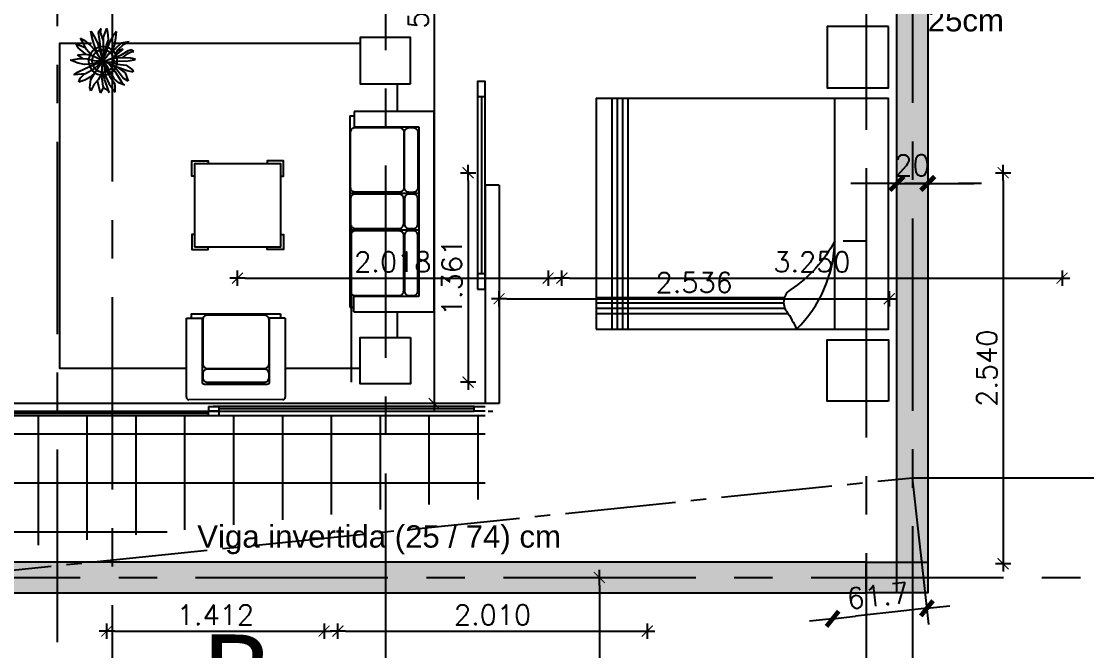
# Model space of a CAD drawing. Header units: millimetres. Extents: x 0 to 223, y -18 to 76.
# Drawn here: x 188.1 to 195.02, y 15.42 to 19.51 of the extents above; entities that cross this region are included whole.
import ezdxf

# ---------------------------------------------------------------- set-up
doc = ezdxf.new("R2010")
doc.units = ezdxf.units.MM
doc.linetypes.add('ACAD_ISO04W100', pattern=[30, 24, -3, 0, -3])
doc.linetypes.add('CENTER', pattern=[2, 1.25, -0.25, 0.25, -0.25])
for name, color, linetype in [('01', 1, 'Continuous'), ('02', 2, 'Continuous'), ('06', 6, 'Continuous'), ('Capa1', 8, 'Continuous'), ('COTAS', 1, 'Continuous'), ('COTAS1', 2, 'Continuous'), ('Cotas2', 1, 'Continuous'), ('EJES', 1, 'CENTER'), ('GRIS', 9, 'Continuous'), ('MUROS_EST', 5, 'Continuous'), ('PISOS', 8, 'Continuous'), ('Textos', 2, 'Continuous'), ('VIGAS_1', 2, 'Continuous')]:
    doc.layers.add(name, color=color, linetype=linetype)
doc.styles.add('INTERARQ', font='ROMANS.SHX')
doc.styles.add('ROMANS', font='romans.shx', dxfattribs={"height": 16.875})
doc.styles.get("Standard").update_dxf_attribs({"font": 'arial.ttf'})
doc.dimstyles.new('ESCALA_1-50', dxfattribs={"dimtxt": 0.13, "dimasz": 0.05, "dimexe": 0.18, "dimexo": 0.0625, "dimgap": 0.04, "dimtad": 1, "dimdec": 3, "dimzin": 0, "dimdsep": 46, "dimtxsty": 'INTERARQ', "dimblk": 'DIMTICK', "dimcen": 0.09, "dimse1": 1, "dimse2": 1, "dimclrd": 1, "dimclre": 1, "dimclrt": 2, "dimadec": 0, "dimazin": 0, "dimtfac": 4.5, "dimtdec": 3, "dimtofl": 0, "dimtmove": 2, "dimatfit": 3, "dimldrblk": 'DIMTICK', "dimfxl": 1, "dimtolj": 1, "dimtzin": 0, "dimarcsym": 0})

# ---------------------------------------------------------------- blocks, each defined once
blk = doc.blocks.new('DIMTICK')
at = {"color": 1}
for p, q in [((-1, 0), (1, 0)), ((0, 1), (0, -1))]:
    blk.add_line(p, q, dxfattribs=at)
at = {"color": 3, "const_width": 0.141}
blk.add_lwpolyline([(0.71, 0.71), (-0.71, -0.71)], dxfattribs=at)
blk = doc.blocks.new('*D198')
at = {"layer": '01', "color": 1, "lineweight": -2, "transparency": 16777216}
blk.add_line((194.4804, 18.4765), (194.4804, 16.0365), dxfattribs=at)
at = {"layer": 'Defpoints', "color": 0, "transparency": 16777216}
for p in [(194.8631, 18.5265), (194.4804, 15.9865), (194.8631, 15.9865)]:
    blk.add_point(p, dxfattribs=at)
at = {"layer": '01', "color": 1, "lineweight": -2, "transparency": 16777216, "xscale": 0.05, "yscale": 0.05, "zscale": 0.05}
for p, rotation in [((194.4804, 18.5265), 90), ((194.4804, 15.9865), 270)]:
    blk.add_blockref('DIMTICK', p, dxfattribs=dict(at, rotation=rotation))
at = {"layer": '01', "color": 2, "transparency": 16777216, "insert": (194.3754, 17.2565), "char_height": 0.13, "attachment_point": 5, "rotation": 90, "style": 'INTERARQ'}
blk.add_mtext('\\A1;2.540', dxfattribs=at)
blk = doc.blocks.new('*D199')
at = {"layer": '01', "color": 1, "lineweight": -2, "transparency": 16777216}
blk.add_line((191.6631, 17.8414), (194.8131, 17.8414), dxfattribs=at)
at = {"layer": 'Defpoints', "color": 0, "transparency": 16777216}
for p in [(191.6131, 18.5265), (194.8631, 18.5265), (194.8631, 17.8414)]:
    blk.add_point(p, dxfattribs=at)
at = {"layer": '01', "color": 1, "lineweight": -2, "transparency": 16777216, "xscale": 0.05, "yscale": 0.05, "zscale": 0.05, "rotation": 180}
blk.add_blockref('DIMTICK', (191.6131, 17.8414), dxfattribs=at)
at = {"layer": '01', "color": 1, "lineweight": -2, "transparency": 16777216, "xscale": 0.05, "yscale": 0.05, "zscale": 0.05}
blk.add_blockref('DIMTICK', (194.8631, 17.8414), dxfattribs=at)
at = {"layer": '01', "color": 2, "transparency": 16777216, "insert": (193.2381, 17.9464), "char_height": 0.13, "attachment_point": 5, "style": 'INTERARQ'}
blk.add_mtext('\\A1;3.250', dxfattribs=at)
blk = doc.blocks.new('*D70')
at = {"layer": '01', "color": 1, "lineweight": -2, "transparency": 16777216}
blk.add_line((191.0032, 18.4765), (191.0032, 17.216), dxfattribs=at)
at = {"layer": 'Defpoints', "color": 0, "transparency": 16777216}
for p in [(190.4212, 18.5265), (190.4212, 17.166), (191.0032, 17.166)]:
    blk.add_point(p, dxfattribs=at)
at = {"layer": '01', "color": 1, "lineweight": -2, "transparency": 16777216, "xscale": 0.05, "yscale": 0.05, "zscale": 0.05}
for p, rotation in [((191.0032, 18.5265), 90), ((191.0032, 17.166), 270)]:
    blk.add_blockref('DIMTICK', p, dxfattribs=dict(at, rotation=rotation))
at = {"layer": '01', "color": 2, "transparency": 16777216, "insert": (190.8982, 17.8462), "char_height": 0.13, "attachment_point": 5, "rotation": 90, "style": 'INTERARQ'}
blk.add_mtext('\\A1;1.361', dxfattribs=at)
blk = doc.blocks.new('*D71')
at = {"layer": '01', "color": 1, "lineweight": -2, "transparency": 16777216}
blk.add_line((189.555, 17.8414), (191.4731, 17.8414), dxfattribs=at)
at = {"layer": 'Defpoints', "color": 0, "transparency": 16777216}
for p in [(189.505, 18.4417), (191.5231, 18.4417), (191.5231, 17.8414)]:
    blk.add_point(p, dxfattribs=at)
at = {"layer": '01', "color": 1, "lineweight": -2, "transparency": 16777216, "xscale": 0.05, "yscale": 0.05, "zscale": 0.05, "rotation": 180}
blk.add_blockref('DIMTICK', (189.505, 17.8414), dxfattribs=at)
at = {"layer": '01', "color": 1, "lineweight": -2, "transparency": 16777216, "xscale": 0.05, "yscale": 0.05, "zscale": 0.05}
blk.add_blockref('DIMTICK', (191.5231, 17.8414), dxfattribs=at)
at = {"layer": '01', "color": 2, "transparency": 16777216, "insert": (190.514, 17.9464), "char_height": 0.13, "attachment_point": 5, "style": 'INTERARQ'}
blk.add_mtext('\\A1;2.018', dxfattribs=at)
blk = doc.blocks.new('*D72')
at = {"layer": '01', "color": 1, "lineweight": -2, "transparency": 16777216}
blk.add_line((188.705, 15.5488), (190.0175, 15.5488), dxfattribs=at)
at = {"layer": 'Defpoints', "color": 0, "transparency": 16777216}
for p in [(188.655, 15.5488), (190.0675, 15.5488), (190.0675, 15.5488)]:
    blk.add_point(p, dxfattribs=at)
at = {"layer": '01', "color": 1, "lineweight": -2, "transparency": 16777216, "xscale": 0.05, "yscale": 0.05, "zscale": 0.05, "rotation": 180}
blk.add_blockref('DIMTICK', (188.655, 15.5488), dxfattribs=at)
at = {"layer": '01', "color": 1, "lineweight": -2, "transparency": 16777216, "xscale": 0.05, "yscale": 0.05, "zscale": 0.05}
blk.add_blockref('DIMTICK', (190.0675, 15.5488), dxfattribs=at)
at = {"layer": '01', "color": 2, "transparency": 16777216, "insert": (189.3613, 15.6538), "char_height": 0.13, "attachment_point": 5, "style": 'INTERARQ'}
blk.add_mtext('\\A1;1.412', dxfattribs=at)
blk = doc.blocks.new('*D200')
at = {"layer": '01', "color": 1, "lineweight": -2, "transparency": 16777216}
blk.add_line((190.2075, 15.5488), (192.1175, 15.5488), dxfattribs=at)
at = {"layer": 'Defpoints', "color": 0, "transparency": 16777216}
for p in [(192.1675, 15.8965), (190.1575, 15.5488), (192.1675, 15.5488)]:
    blk.add_point(p, dxfattribs=at)
at = {"layer": '01', "color": 1, "lineweight": -2, "transparency": 16777216, "xscale": 0.05, "yscale": 0.05, "zscale": 0.05, "rotation": 180}
blk.add_blockref('DIMTICK', (190.1575, 15.5488), dxfattribs=at)
at = {"layer": '01', "color": 1, "lineweight": -2, "transparency": 16777216, "xscale": 0.05, "yscale": 0.05, "zscale": 0.05}
blk.add_blockref('DIMTICK', (192.1675, 15.5488), dxfattribs=at)
at = {"layer": '01', "color": 2, "transparency": 16777216, "insert": (191.1625, 15.6538), "char_height": 0.13, "attachment_point": 5, "style": 'INTERARQ'}
blk.add_mtext('\\A1;2.010', dxfattribs=at)
blk = doc.blocks.new('*D202')
at = {"layer": '01', "color": 1, "lineweight": -2, "transparency": 16777216}
blk.add_line((191.8562, 15.8465), (191.8562, 10.5737), dxfattribs=at)
at = {"layer": 'Defpoints', "color": 0, "transparency": 16777216}
for p in [(192.1675, 15.8965), (191.8562, 10.5237), (192.1875, 10.5237)]:
    blk.add_point(p, dxfattribs=at)
at = {"layer": '01', "color": 1, "lineweight": -2, "transparency": 16777216, "xscale": 0.05, "yscale": 0.05, "zscale": 0.05}
for p, rotation in [((191.8562, 15.8965), 90), ((191.8562, 10.5237), 270)]:
    blk.add_blockref('DIMTICK', p, dxfattribs=dict(at, rotation=rotation))
at = {"layer": '01', "color": 2, "transparency": 16777216, "insert": (191.7512, 13.2101), "char_height": 0.13, "attachment_point": 5, "rotation": 90, "style": 'INTERARQ'}
blk.add_mtext('\\A1;5.373', dxfattribs=at)
blk = doc.blocks.new('CAMA-GR')
blk.add_line((0.35, 0.75), (0.35, -0.75))
at = {"color": 9}
for p, q in [((1.695, -0.75), (1.695, 0.75)), ((1.73, -0.75), (1.73, 0.75)), ((1.765, -0.75), (1.765, 0.75)), ((1.8, -0.75), (1.8, 0.75)), ((0.6523, 0.65), (1.9, 0.65)), ((0.674, 0.615), (1.9, 0.615)), ((0.6821, 0.58), (1.9, 0.58)), ((0.6775, 0.545), (1.9, 0.545))]:
    blk.add_line(p, q, dxfattribs=at)
for points in [[(0, 1.2178), (0.4, 1.2178), (0.4, 0.8178), (0, 0.8178)], [(1.9, 0.75), (0, 0.75), (0, -0.75), (1.9, -0.75)], [(0, -1.2178), (0.4, -1.2178), (0.4, -0.8178), (0, -0.8178)]]:
    blk.add_lwpolyline(points, close=True)
blk.add_lwpolyline([(0.599, 0.75, 0.196142), (0.35, 0.175, -0.130879), (0.6366, 0.4914, 0.426673), (0.6638, 0.6332, -0.055293)], format="xyb", close=True)
blk = doc.blocks.new('kkk')
at = {"color": 8}
for p, q in [((1260.7491, 67.1294), (1260.7675, 67.0997)), ((1260.8014, 67.1121), (1260.7491, 67.1294)), ((1260.806, 67.1615), (1260.8129, 67.1245)), ((1260.8198, 67.1558), (1260.806, 67.1615)), ((1260.8483, 67.1179), (1260.8198, 67.1558)), ((1260.8737, 67.1195), (1260.8806, 67.1649)), ((1260.8806, 67.1649), (1260.8845, 67.1748)), ((1260.8845, 67.1748), (1260.8906, 67.1459)), ((1260.8906, 67.1459), (1260.8937, 67.0989)), ((1260.8936, 67.0948), (1260.9206, 67.1278)), ((1260.9376, 67.1294), (1260.9083, 67.0816)), ((1260.9206, 67.1278), (1260.9337, 67.1517)), ((1260.9329, 67.1657), (1260.9422, 67.1517)), ((1260.9337, 67.1517), (1260.9329, 67.1657)), ((1260.9422, 67.1517), (1260.9376, 67.1294)), ((1260.9776, 67.1038), (1260.993, 67.1368)), ((1260.993, 67.1368), (1260.9837, 67.0857)), ((1260.7244, 67.1063), (1260.7383, 67.0717)), ((1260.7414, 67.0907), (1260.7244, 67.1063)), ((1260.7383, 67.0717), (1260.7637, 67.0428)), ((1260.7714, 67.0717), (1260.7414, 67.0907)), ((1260.7675, 67.0997), (1260.8175, 67.0626)), ((1260.8121, 67.047), (1260.7714, 67.0717)), ((1260.8327, 67.0683), (1260.8014, 67.1121)), ((1260.8129, 67.1245), (1260.8391, 67.0503)), ((1260.8175, 67.0626), (1260.8437, 67.0387)), ((1260.8545, 67.061), (1260.8483, 67.1179)), ((1260.8696, 67.0272), (1260.8545, 67.061)), ((1260.8676, 67.0082), (1260.8752, 67.0783)), ((1260.8752, 67.0783), (1260.8737, 67.1195)), ((1260.9083, 67.0816), (1260.888, 67.0333)), ((1260.8937, 67.0989), (1260.8922, 67.0544)), ((1260.8999, 67.0478), (1260.9437, 67.0659)), ((1260.9053, 67.0503), (1260.9468, 67.0997)), ((1260.9468, 67.0997), (1260.9376, 67.0626)), ((1260.9437, 67.0659), (1260.9776, 67.1038)), ((1260.9837, 67.0857), (1260.9522, 67.0511)), ((1260.6791, 67.0115), (1260.7168, 67.0008)), ((1260.689, 67.0057), (1260.6791, 67.0115)), ((1260.6806, 67.0494), (1260.7291, 67.0503)), ((1260.7306, 67.0132), (1260.6806, 67.0494)), ((1260.7021, 66.9884), (1260.689, 67.0057)), ((1260.7168, 67.0008), (1260.7614, 66.9835)), ((1260.7291, 67.0503), (1260.7752, 67.0189)), ((1260.7806, 66.9901), (1260.7306, 67.0132)), ((1260.7637, 67.0428), (1260.8037, 67.0214)), ((1260.7752, 67.0189), (1260.8563, 66.9787)), ((1260.8037, 67.0214), (1260.8383, 67.0024)), ((1260.8563, 67.013), (1260.8121, 67.047)), ((1260.8383, 67.0024), (1260.8744, 66.974)), ((1260.8391, 67.0503), (1260.8744, 66.974)), ((1260.8744, 66.974), (1260.8676, 67.0082)), ((1260.8744, 66.974), (1260.8799, 67.0008)), ((1260.9414, 66.9967), (1260.8744, 66.974)), ((1260.8744, 66.974), (1260.9722, 66.9959)), ((1260.8968, 66.9959), (1260.8744, 66.974)), ((1260.8799, 67.0008), (1260.8999, 67.0478)), ((1260.8922, 67.0544), (1260.8838, 67.01)), ((1260.916, 67.0091), (1260.8968, 66.9959)), ((1260.9399, 67.0354), (1260.916, 67.0091)), ((1260.9299, 67.0244), (1260.9676, 67.0445)), ((1260.9522, 67.0511), (1260.9399, 67.0354)), ((1260.9645, 67.0049), (1260.9414, 66.9967)), ((1260.9907, 67.014), (1260.9645, 67.0049)), ((1260.9676, 67.0445), (1261.0145, 67.0527)), ((1260.9722, 66.9959), (1261.006, 67.0082)), ((1261.0284, 67.0354), (1260.9907, 67.014)), ((1261.006, 67.0082), (1261.033, 67.0066)), ((1261.0145, 67.0527), (1261.0561, 67.0577)), ((1261.0561, 67.0577), (1261.0284, 67.0354)), ((1261.033, 67.0066), (1261.0645, 67.0016)), ((1261.0745, 66.9967), (1261.0537, 66.9884)), ((1261.0645, 67.0016), (1261.0745, 66.9967)), ((1260.714, 66.9781), (1260.6752, 66.9588)), ((1260.6752, 66.9588), (1260.7514, 66.9406)), ((1260.7191, 66.9736), (1260.7021, 66.9884)), ((1260.7945, 66.9629), (1260.7191, 66.9736)), ((1260.7583, 66.9447), (1260.7306, 66.9192)), ((1260.7845, 66.9604), (1260.7583, 66.9447)), ((1260.7606, 66.8978), (1260.8121, 66.9291)), ((1260.7614, 66.9835), (1260.8137, 66.972)), ((1260.8475, 66.981), (1260.7806, 66.9901)), ((1260.8283, 66.967), (1260.7845, 66.9604)), ((1260.8121, 66.9291), (1260.8744, 66.974)), ((1260.8137, 66.972), (1260.8416, 66.9688)), ((1260.8744, 66.974), (1260.8245, 66.9175)), ((1260.8268, 66.864), (1260.8744, 66.974)), ((1260.8744, 66.974), (1260.8283, 66.967)), ((1260.8744, 66.974), (1260.8475, 66.981)), ((1260.8744, 66.974), (1260.8575, 66.9159)), ((1260.9353, 66.9761), (1260.8744, 66.974)), ((1260.9807, 66.9423), (1260.8744, 66.974)), ((1260.9068, 66.9472), (1260.8744, 66.974)), ((1260.8744, 66.974), (1260.9091, 66.9027)), ((1260.8768, 66.9175), (1260.8744, 66.974)), ((1260.9391, 66.9266), (1260.9068, 66.9472)), ((1261.0091, 66.9497), (1260.9148, 66.962)), ((1260.9171, 66.9406), (1260.9768, 66.92)), ((1260.983, 66.9752), (1260.9353, 66.9761)), ((1261.023, 66.9208), (1260.9807, 66.9423)), ((1261.0207, 66.9744), (1260.983, 66.9752)), ((1261.0045, 66.9748), (1261.053, 66.9579)), ((1261.0507, 66.9439), (1261.0091, 66.9497)), ((1261.0537, 66.9884), (1261.0207, 66.9744)), ((1261.0745, 66.9637), (1261.0507, 66.9439)), ((1261.053, 66.9579), (1261.0745, 66.9637)), ((1260.7306, 66.9192), (1260.689, 66.8986)), ((1260.689, 66.8986), (1260.7106, 66.892)), ((1260.7106, 66.892), (1260.7606, 66.8978)), ((1260.7714, 66.8903), (1260.7545, 66.8623)), ((1260.7971, 66.9199), (1260.7714, 66.8903)), ((1260.7952, 66.8664), (1260.7875, 66.7931)), ((1260.8245, 66.9175), (1260.7952, 66.8664)), ((1260.8045, 66.8153), (1260.8268, 66.864)), ((1260.8575, 66.9159), (1260.8522, 66.859)), ((1260.8883, 66.8771), (1260.8768, 66.9175)), ((1260.8899, 66.8269), (1260.8883, 66.8771)), ((1260.9168, 66.8681), (1260.9076, 66.9043)), ((1260.9091, 66.9027), (1260.9453, 66.8722)), ((1260.9129, 66.817), (1260.916, 66.8681)), ((1260.916, 66.8681), (1260.956, 66.8203)), ((1260.9714, 66.8945), (1260.9391, 66.9266)), ((1260.9453, 66.8722), (1260.9776, 66.8549)), ((1260.9714, 66.8277), (1260.9545, 66.8673)), ((1261.0022, 66.8565), (1260.9714, 66.8945)), ((1260.9768, 66.92), (1261.0153, 66.9068)), ((1261.0153, 66.9068), (1261.0591, 66.8986)), ((1261.0591, 66.8986), (1261.023, 66.9208)), ((1260.7545, 66.8623), (1260.7421, 66.8252)), ((1260.7421, 66.8252), (1260.7675, 66.8326)), ((1260.7675, 66.8326), (1260.7937, 66.859)), ((1260.7875, 66.7931), (1260.8045, 66.8153)), ((1260.8522, 66.859), (1260.8614, 66.8211)), ((1260.8614, 66.8211), (1260.8799, 66.7733)), ((1260.8799, 66.7733), (1260.8899, 66.8269)), ((1260.8899, 66.85), (1260.9129, 66.817)), ((1260.956, 66.8203), (1260.9814, 66.8071)), ((1260.9814, 66.8071), (1260.9714, 66.8277)), ((1260.9776, 66.8549), (1261.016, 66.8351)), ((1261.016, 66.8351), (1261.0022, 66.8565))]:
    blk.add_line(p, q, dxfattribs=at)
for radius in [0.0887, 0.0687]:
    blk.add_circle((1260.8744, 66.974), radius, dxfattribs=at)
blk = doc.blocks.new('TICK1')
at = {"color": 2}
for points in [[(0, 0), (-1, 0)], [(0, 0), (1, 0)]]:
    blk.add_lwpolyline(points, dxfattribs=at)
at = {"color": 2, "const_width": 0.2}
blk.add_lwpolyline([(-0.3, -0.3), (0.3, 0.3)], dxfattribs=at)
blk = doc.blocks.new('*D278')
at = {"layer": '01', "color": 1, "lineweight": -2, "transparency": 16777216}
blk.add_line((190.7834, 22.3497), (190.7834, 17.0768), dxfattribs=at)
at = {"layer": 'Defpoints', "color": 0, "transparency": 16777216}
for p in [(191.0946, 22.3997), (190.7834, 17.0268), (191.1146, 17.0268)]:
    blk.add_point(p, dxfattribs=at)
at = {"layer": '01', "color": 1, "lineweight": -2, "transparency": 16777216, "xscale": 0.05, "yscale": 0.05, "zscale": 0.05}
for p, rotation in [((190.7834, 22.3997), 90), ((190.7834, 17.0268), 270)]:
    blk.add_blockref('DIMTICK', p, dxfattribs=dict(at, rotation=rotation))
at = {"layer": '01', "color": 2, "transparency": 16777216, "insert": (190.6784, 19.7132), "char_height": 0.13, "attachment_point": 5, "rotation": 90, "style": 'INTERARQ'}
blk.add_mtext('\\A1;5.373', dxfattribs=at)
blk = doc.blocks.new('*D229')
at = {"layer": '01', "color": 1, "lineweight": -2, "transparency": 16777216}
blk.add_line((191.2546, 17.7074), (193.6903, 17.7074), dxfattribs=at)
at = {"layer": 'Defpoints', "color": 0, "transparency": 16777216}
for p in [(191.2046, 17.7074), (193.7403, 17.7074), (193.7403, 17.7074)]:
    blk.add_point(p, dxfattribs=at)
at = {"layer": '01', "color": 1, "lineweight": -2, "transparency": 16777216, "xscale": 0.05, "yscale": 0.05, "zscale": 0.05, "rotation": 180}
blk.add_blockref('DIMTICK', (191.2046, 17.7074), dxfattribs=at)
at = {"layer": '01', "color": 1, "lineweight": -2, "transparency": 16777216, "xscale": 0.05, "yscale": 0.05, "zscale": 0.05}
blk.add_blockref('DIMTICK', (193.7403, 17.7074), dxfattribs=at)
at = {"layer": '01', "color": 2, "transparency": 16777216, "insert": (192.4724, 17.8124), "char_height": 0.13, "attachment_point": 5, "style": 'INTERARQ'}
blk.add_mtext('\\A1;2.536', dxfattribs=at)

msp = doc.modelspace()

# ---------------------------------------------------------------- hatches: boundary and pattern name
at = {"layer": 'MUROS_EST', "transparency": 33554687}
h = msp.add_hatch(color=256, dxfattribs=at)
h.dxf.hatch_style = 1
h.paths.add_polyline_path([(194.0403, 30.0097), (193.7903, 30.0097), (193.7903, 28.0297), (190.5671, 28.0297), (190.5671, 31.7297), (188.2321, 31.7297), (188.2321, 31.5297), (190.3671, 31.5297), (190.3671, 28.0297), (188.2321, 28.0297), (188.2321, 27.8297), (193.4903, 27.8297), (193.4903, 27.3697), (193.6903, 27.3692), (193.6903, 27.8297), (194.0414, 27.8297)])
h.paths.add_polyline_path([(194.0403, 36.5897), (193.7903, 36.5897), (193.7903, 35.5247), (188.4321, 35.5247), (188.4321, 36.5482), (188.2321, 36.5482), (188.2321, 35.2747), (188.5903, 35.2747), (188.5903, 32.6827), (188.7903, 32.6827), (188.7903, 35.2747), (194.0403, 35.2747)])
h.paths.add_polyline_path([(187.6072, 44.1496), (187.3572, 44.1496), (187.3572, 43.9496), (187.3572, 37.4752), (187.0707, 36.8907), (187.2503, 36.8027), (187.6072, 37.5308)])
h.paths.add_polyline_path([(181.6321, 43.9496), (182.8146, 43.9496), (182.8146, 44.1496), (181.3821, 44.1496), (181.3821, 40.2496), (181.6321, 40.2496)])
h.paths.add_polyline_path([(186.8321, 31.4397), (186.6321, 31.4397), (186.6321, 29.9797), (180.9321, 29.9797), (180.9321, 29.7797), (186.6321, 29.7797), (186.6321, 28.3197), (186.8321, 28.3197)])
h.paths.add_polyline_path([(186.8321, 27.3697), (186.6321, 27.3697), (186.6321, 24.7797), (180.9321, 24.7797), (180.9321, 24.5797), (181.4321, 24.5797), (181.4321, 23.5797), (181.6321, 23.5797), (181.6321, 24.5797), (186.6321, 24.5797), (186.6321, 24.0797), (186.8321, 24.0797)])
h.paths.add_polyline_path([(187.5822, 22.4897), (187.2375, 23.2205), (187.0566, 23.1351), (187.3822, 22.4448), (187.3822, 20.225), (187.3821, 16.0467), (187.3821, 15.7967), (187.5822, 15.7967), (187.5822, 15.9967), (187.5822, 16.0429), (187.5822, 20.225)])
h.paths.add_polyline_path([(181.6321, 19.2731), (181.4321, 19.2731), (181.4321, 15.9967), (181.6321, 15.9967)])
h.paths.add_polyline_path([(181.6321, 19.4796), (181.4321, 19.4796), (181.4321, 19.2731), (181.6321, 19.2731)])
h.paths.add_polyline_path([(182.8167, 15.9967), (181.6321, 15.9967), (181.6321, 15.7967), (182.8167, 15.7967)])
h.paths.add_polyline_path([(181.6321, 15.9967), (181.4321, 15.9967), (181.4321, 15.7967), (181.6321, 15.7967)])
h.paths.add_polyline_path([(193.9903, 20.5197), (193.7903, 20.5197), (193.7903, 19.2731), (193.9903, 19.2731)])
h.paths.add_polyline_path([(193.9903, 19.2731), (193.7903, 19.2731), (193.7903, 15.9967), (193.9903, 15.9967)])
h.paths.add_polyline_path([(193.7903, 15.9967), (193.5903, 15.9967), (193.5903, 15.7967), (193.7903, 15.7967)])
h.paths.add_polyline_path([(193.9903, 15.9967), (193.7903, 15.9967), (193.7903, 15.7967), (193.9903, 15.7967)])
h = msp.add_hatch(color=2, dxfattribs=at)
h.dxf.hatch_style = 1
h.paths.add_polyline_path([(185.8274, 44.1496), (182.8146, 44.1496), (182.8146, 43.9496), (185.8274, 43.9496)])
h.paths.add_polyline_path([(187.3572, 44.1496), (185.8274, 44.1496), (185.8274, 43.9496), (187.3572, 43.9496)])
h.paths.add_polyline_path([(189.8671, 44.1496), (187.6072, 44.1496), (187.6072, 43.9511), (189.8671, 43.9511)])
h.paths.add_polyline_path([(194.0403, 44.1496), (189.8671, 44.1496), (189.8671, 43.9511), (194.0403, 43.9511)])
h.paths.add_polyline_path([(194.0403, 43.9511), (193.7903, 43.9511), (193.7903, 43.3296), (194.0403, 43.3296)])
h.paths.add_polyline_path([(194.0403, 39.2397), (193.7903, 39.2397), (193.7903, 36.5897), (194.0403, 36.5897)])
h.paths.add_polyline_path([(181.6321, 40.2496), (181.3821, 40.2496), (181.3821, 36.1797), (181.6321, 36.1797)])
h.paths.add_polyline_path([(181.1321, 34.9547), (180.9321, 34.9547), (180.9321, 29.9797), (181.1321, 29.9797)])
h.paths.add_polyline_path([(181.1321, 29.7797), (180.9321, 29.7797), (180.9321, 25.7763), (181.1321, 25.7763)])
h.paths.add_polyline_path([(181.1321, 25.7763), (180.9321, 25.7763), (180.9321, 24.7835), (181.1321, 24.7835)])
h.paths.add_polyline_path([(181.6321, 23.5797), (181.4321, 23.5797), (181.4321, 19.4797), (181.6321, 19.4797)])
h.paths.add_polyline_path([(187.3821, 15.9967), (185.8274, 15.9967), (185.8274, 15.7967), (187.3821, 15.7967)])
h.paths.add_polyline_path([(185.8274, 15.9967), (182.8167, 15.9967), (182.8167, 15.7967), (185.8274, 15.7967)])
h.paths.add_polyline_path([(189.8671, 15.9967), (187.5822, 15.9967), (187.5822, 15.7967), (189.8671, 15.7967)])
h.paths.add_polyline_path([(193.5903, 15.9967), (189.8671, 15.9967), (189.8671, 15.7967), (193.5903, 15.7967)])
h.paths.add_polyline_path([(193.9903, 23.8897), (193.7903, 23.8897), (193.7903, 20.5197), (193.9903, 20.5197)])
h.paths.add_polyline_path([(193.6903, 27.3692), (193.4903, 27.3697), (193.4903, 25.7763), (193.6903, 25.7763)])
h.paths.add_polyline_path([(193.6903, 25.7763), (193.4903, 25.7763), (193.4903, 25.2297), (193.6903, 25.2297)])
h.paths.add_polyline_path([(194.0403, 35.2747), (193.7903, 35.2747), (193.7903, 30.0097), (194.0403, 30.0097)])
h = msp.add_hatch(color=5, dxfattribs=at)
h.dxf.hatch_style = 1
h.paths.add_polyline_path([(188.3321, 25.1297), (188.2321, 25.1297), (188.2321, 24.6797), (188.3321, 24.6797)])
h.paths.add_polyline_path([(188.3321, 25.2297), (188.2321, 25.2297), (188.2321, 25.1297), (188.3321, 25.1297)])
h.paths.add_polyline_path([(188.6903, 25.2297), (188.3321, 25.2297), (188.3321, 25.1297), (188.6903, 25.1297)])
h.paths.add_polyline_path([(188.6903, 25.1297), (188.3321, 25.1297), (188.3321, 24.6797), (188.4321, 24.6797), (188.4321, 25.0297), (188.6903, 25.0297)])
h.paths.add_polyline_path([(188.4321, 24.6797), (188.3321, 24.6797), (188.3321, 23.5791), (188.4321, 23.5791)])
h.paths.add_polyline_path([(188.3321, 24.6797), (188.2321, 24.6797), (188.2321, 23.5791), (188.3321, 23.5791)])
h.paths.add_polyline_path([(190.4671, 25.1297), (188.6903, 25.1297), (188.6903, 25.0297), (190.4671, 25.0297)])
h.paths.add_polyline_path([(190.4671, 25.2297), (188.6903, 25.2297), (188.6903, 25.1297), (190.4671, 25.1297)])
h.paths.add_polyline_path([(193.5903, 25.2297), (190.4671, 25.2297), (190.4671, 25.1297), (193.5903, 25.1297)])
h.paths.add_polyline_path([(193.5903, 25.1297), (190.4671, 25.1297), (190.4671, 25.0297), (193.5903, 25.0297)])
h.paths.add_polyline_path([(193.8903, 25.1297), (193.5903, 25.1297), (193.5903, 25.0297), (193.7903, 25.0297), (193.7903, 24.6797), (193.8903, 24.6797)])
h.paths.add_polyline_path([(193.8903, 25.2297), (193.5903, 25.2297), (193.5903, 25.1297), (193.8903, 25.1297)])
h.paths.add_polyline_path([(193.9903, 25.2297), (193.8903, 25.2297), (193.8903, 25.1297), (193.9903, 25.1297)])
h.paths.add_polyline_path([(193.9903, 25.1297), (193.8903, 25.1297), (193.8903, 24.6797), (193.9903, 24.6797)])
h.paths.add_polyline_path([(193.7472, 18.4728), (194.0333, 18.4728), (194.0333, 18.6753), (193.7472, 18.6753)], flags=9)
h.paths.add_polyline_path([(196.6599, 24.5366), (196.6599, 24.8227), (196.4574, 24.8227), (196.4574, 24.5366)], flags=9)
h.paths.add_polyline_path([(197.5599, 20.3086), (197.5599, 20.9161), (197.3574, 20.9161), (197.3574, 20.3086)], flags=9)
at = {"layer": 'PISOS'}
h = msp.add_hatch(dxfattribs=at)
h.set_pattern_fill('ANSI37', color=256, scale=0.1, angle=45, style=0)
h.set_pattern_definition([(90, (-639.5118, 1135.06427), (-0.3175, 1e-16), []), (180, (-639.5118, 1135.06427), (-1e-16, -0.3175), [])])
h.paths.add_polyline_path([(190.4671, 16.9468), (190.4671, 16.3415), (191.1146, 16.4085), (191.1146, 16.9468)])
h.paths.add_polyline_path([(190.4671, 16.9468), (189.8671, 16.9468), (189.8671, 16.2794), (190.4671, 16.3415)])
h.paths.add_polyline_path([(188.6903, 16.9468), (188.6903, 16.1576), (189.8671, 16.2794), (189.8671, 16.9468)])
h.paths.add_polyline_path([(188.6903, 16.9468), (188.3321, 16.9468), (188.3321, 16.1205), (188.6903, 16.1576)])
h.paths.add_polyline_path([(187.8721, 16.9467), (187.6322, 16.9467), (187.6322, 16.0481), (188.3321, 16.1205), (188.3321, 16.9468)])

# ---------------------------------------------------------------- linework, layer by layer
at = {"layer": '02'}
msp.add_line((190.245, 17.166), (190.245, 18.1865), dxfattribs=at)
at = {"layer": '06'}
for p, q in [((191.2046, 18.4445), (191.1146, 18.4445)), ((191.1146, 18.4445), (191.1146, 17.0268)), ((191.2046, 18.4445), (191.2046, 17.0268))]:
    msp.add_line(p, q, dxfattribs=at)
at = {"layer": 'COTAS', "color": 2}
for p, q in [((193.6403, 18.4566), (193.4903, 18.4566)), ((193.7903, 18.4566), (193.9903, 18.4566)), ((194.1403, 18.4566), (194.2903, 18.4566)), ((194.3404, 18.4566), (194.1904, 18.4566)), ((193.5903, 18.0806), (193.4403, 18.0806))]:
    msp.add_line(p, q, dxfattribs=at)
at = {"layer": 'COTAS'}
for p, q in [((191.2046, 17.0268), (187.6322, 17.0267)), ((187.8721, 16.9767), (189.3828, 16.9768)), ((189.3153, 17.0069), (189.3153, 16.9768)), ((189.3153, 17.0069), (189.3828, 17.0068)), ((189.3153, 16.9468), (189.3153, 16.9768)), ((189.3828, 16.9768), (189.3153, 16.9768)), ((189.3153, 16.9768), (189.3828, 16.9768)), ((191.0421, 17.0068), (189.3472, 17.0068)), ((189.3828, 17.0068), (189.3828, 16.9768)), ((191.0421, 16.9918), (189.3828, 16.9918)), ((189.3828, 16.9768), (189.3828, 16.9468)), ((189.3828, 16.9768), (191.0421, 16.9768)), ((191.0421, 16.9768), (191.0421, 17.0068)), ((191.0421, 17.0068), (191.1146, 17.0068)), ((191.1146, 16.9768), (191.0421, 16.9768)), ((191.1346, 16.9768), (191.1646, 16.9768)), ((189.3153, 16.9618), (187.7216, 16.9617)), ((191.1146, 16.9468), (187.8721, 16.9467)), ((189.3828, 16.9468), (189.3153, 16.9468))]:
    msp.add_line(p, q, dxfattribs=at)
at = {"layer": 'COTAS1', "color": 2}
msp.add_line((193.836, 15.6803), (193.521, 15.6453), dxfattribs=at)
at = {"layer": 'Cotas2'}
for p, q in [((193.5903, 18.5195), (193.5903, 17.7571)), ((193.9966, 15.5925), (193.891, 16.5451))]:
    msp.add_line(p, q, dxfattribs=at)
at = {"layer": 'EJES'}
for p, q in [((193.8903, 48.2296), (193.8903, 12.0967)), ((188.3321, 36.7277), (188.3321, 12.0971)), ((188.6903, 35.7183), (188.6903, 12.0971)), ((190.4671, 32.5729), (190.4671, 12.5471)), ((193.5903, 30.0558), (193.5903, 12.0971)), ((193.8903, 16.5451), (197.7646, 16.5451))]:
    msp.add_line(p, q, dxfattribs=at)
msp.add_lwpolyline([(177.2325, 15.8967), (198.4257, 15.8967)], dxfattribs=at)
at = {"layer": 'GRIS'}
for p, q in [((191.1146, 19.0195), (191.0646, 19.0195)), ((191.0896, 19.0195), (191.0896, 17.8695)), ((190.7827, 17.6226), (190.7833, 18.9246)), ((191.1146, 17.8695), (191.0646, 17.8695))]:
    msp.add_line(p, q, dxfattribs=at)
at = {"layer": 'GRIS', "color": 9}
for p, q in [((190.2618, 18.9248), (190.2618, 18.8251)), ((190.7833, 18.9246), (190.2618, 18.9248)), ((190.2346, 18.8947), (190.234, 17.653)), ((190.2346, 18.8947), (190.2618, 18.8947)), ((190.2618, 18.8251), (190.6835, 18.8249)), ((190.6835, 18.8249), (190.6829, 17.7224)), ((190.2343, 18.3928), (190.6833, 18.3926)), ((190.2342, 18.1549), (190.6831, 18.1547)), ((190.2612, 17.6228), (190.2612, 17.7226)), ((190.6829, 17.7224), (190.2612, 17.7226)), ((189.2033, 17.6092), (189.7838, 17.6095)), ((189.2033, 17.6092), (189.2033, 17.5816)), ((189.7838, 17.6095), (189.7838, 17.5818)), ((190.234, 17.653), (190.2612, 17.653)), ((190.2612, 17.6228), (190.7827, 17.6226)), ((189.1727, 17.5816), (189.274, 17.5816)), ((189.1729, 17.0673), (189.1727, 17.5816)), ((189.274, 17.5816), (189.2742, 17.1686)), ((189.7132, 17.1688), (189.7131, 17.5818)), ((189.8144, 17.5818), (189.7131, 17.5818)), ((189.8144, 17.5818), (189.8146, 17.0675)), ((189.2895, 17.1533), (189.698, 17.1535)), ((189.7993, 17.0522), (189.1882, 17.052))]:
    msp.add_line(p, q, dxfattribs=at)
at = {"layer": 'GRIS', "linetype": 'ACAD_ISO04W100', "ltscale": 0.03}
msp.add_line((187.5771, 15.8967), (193.8903, 16.5451), dxfattribs=at)
at = {"layer": 'GRIS', "color": 9}
for points in [[(190.6293, 19.1045), (190.6293, 19.4054), (190.302, 19.4054), (190.302, 19.1045)], [(189.2258, 18.045), (189.7858, 18.045), (189.7858, 18.585), (189.2258, 18.585)], [(190.6293, 17.4549), (190.6293, 17.1539), (190.302, 17.1539), (190.302, 17.4549)]]:
    msp.add_lwpolyline(points, close=True, dxfattribs=at)
for points in [[(188.5554, 19.3649), (188.3484, 19.3649), (188.3484, 17.2564), (189.1728, 17.2564)], [(190.302, 19.3649), (188.6892, 19.3649)], [(190.5453, 18.9247), (190.5453, 19.1045)], [(189.2258, 18.5043), (189.2076, 18.5043), (189.2076, 18.6027), (189.3131, 18.6027), (189.3131, 18.585)], [(189.7858, 18.5043), (189.804, 18.5043), (189.804, 18.6027), (189.6985, 18.6027), (189.6985, 18.585)], [(189.2258, 18.1256), (189.2076, 18.1256), (189.2076, 18.0272), (189.3131, 18.0272), (189.3131, 18.045)], [(189.7858, 18.1256), (189.804, 18.1256), (189.804, 18.0272), (189.6985, 18.0272), (189.6985, 18.045)], [(190.5453, 17.4549), (190.5453, 17.6227)], [(189.8145, 17.2564), (190.302, 17.2564)]]:
    msp.add_lwpolyline(points, dxfattribs=at)
at = {"layer": 'GRIS', "flags": 128}
msp.add_lwpolyline([(191.0646, 17.7695), (191.1146, 17.7695), (191.1146, 19.1195), (191.0646, 19.1195)], close=True, dxfattribs=at)
at = {"layer": 'GRIS', "color": 9}
for points in [[(190.5857, 18.7893), (190.5855, 18.4294, -0.414214), (190.5553, 18.3992), (190.2699, 18.3994, -0.414214), (190.2398, 18.4295), (190.2399, 18.7895, -0.414214), (190.2701, 18.8196), (190.5555, 18.8195, -0.414214)], [(190.6774, 18.7887), (190.6773, 18.4287, -0.414214), (190.6471, 18.3986), (190.6197, 18.3986, -0.414214), (190.5896, 18.4288), (190.5897, 18.7888, -0.414214), (190.6199, 18.8189), (190.6473, 18.8189, -0.414214)], [(190.5847, 18.1943), (190.5848, 18.3571, 0.414214), (190.5547, 18.3873), (190.2692, 18.3874, 0.414214), (190.2391, 18.3573), (190.2389, 18.1945, 0.414214), (190.2691, 18.1643), (190.5545, 18.1642, 0.414214)], [(190.6771, 18.1943), (190.6772, 18.3571, 0.414214), (190.6471, 18.3872), (190.6197, 18.3872, 0.414214), (190.5895, 18.3571), (190.5894, 18.1943, 0.414214), (190.6195, 18.1642), (190.647, 18.1642, 0.414214)], [(190.5851, 17.758), (190.5853, 18.118, 0.414214), (190.5552, 18.1481), (190.2697, 18.1483, 0.414214), (190.2396, 18.1181), (190.2394, 17.7582, 0.414214), (190.2695, 17.728), (190.555, 17.7279, 0.414214)], [(190.6769, 17.7586), (190.6771, 18.1185, 0.414214), (190.647, 18.1487), (190.6195, 18.1487, 0.414214), (190.5894, 18.1186), (190.5892, 17.7586, 0.414214), (190.6193, 17.7284), (190.6468, 17.7284, 0.414214)], [(189.6771, 17.2528), (189.3115, 17.2527, -0.414214), (189.2809, 17.2833), (189.2807, 17.5732, -0.414214), (189.3113, 17.6038), (189.6769, 17.604, -0.414214), (189.7075, 17.5734), (189.7077, 17.2835, -0.414214)], [(189.6771, 17.1635), (189.3115, 17.1633, -0.414214), (189.2809, 17.1939), (189.2809, 17.2218, -0.414214), (189.3115, 17.2524), (189.6771, 17.2526, -0.414214), (189.7077, 17.222), (189.7077, 17.1941, -0.414214)]]:
    msp.add_lwpolyline(points, format="xyb", close=True, dxfattribs=at)
for centre, start, end in [((189.2895, 17.1686), 180.02587, 270.02587), ((189.6979, 17.1688), 270.02587, 0.02587), ((189.1882, 17.0673), 180.02587, 270.02587)]:
    msp.add_arc(centre, 0.0153, start, end, dxfattribs=at)
at = {"layer": 'GRIS'}
msp.add_arc((189.7993, 17.0675), 0.0153, 270.02587, 0.02587, dxfattribs=at)
at = {"layer": 'MUROS_EST'}
for points in [[(193.9903, 15.7967), (193.7903, 15.7967), (193.7903, 20.5197), (193.9903, 20.5197)], [(193.5903, 15.9967), (193.9903, 15.9967), (193.9903, 15.7967), (193.5903, 15.7967)]]:
    msp.add_lwpolyline(points, close=True, dxfattribs=at)
at = {"layer": 'VIGAS_1'}
msp.add_lwpolyline([(187.5822, 15.7967), (193.5903, 15.7967), (193.5903, 15.9967), (187.5822, 15.9967)], close=True, dxfattribs=at)

# ---------------------------------------------------------------- block references
at = {"layer": 'COTAS', "color": 2, "xscale": 0.1500000000000909, "yscale": 0.1500000000000909, "zscale": 0.1500000000000909}
msp.add_blockref('TICK1', (193.7903, 18.4566), dxfattribs=at)
at = {"layer": 'COTAS', "color": 2, "xscale": 0.1500000000000909, "yscale": 0.1500000000000909, "zscale": 0.1500000000000909, "rotation": 180}
msp.add_blockref('TICK1', (193.9903, 18.4566), dxfattribs=at)
at = {"layer": 'COTAS1', "color": 2, "xscale": 0.1500000000001569, "yscale": 0.1500000000001569, "zscale": 0.1500000000001569}
for p, rotation in [((193.985, 15.6968), 6.328817232688651), ((193.372, 15.6288), 186.3288172326885)]:
    msp.add_blockref('TICK1', p, dxfattribs=dict(at, rotation=rotation))
at = {"layer": 'GRIS', "xscale": -1.050000000000181, "yscale": 1.049999999999272, "zscale": 1.049999999999999, "rotation": 269.9999992138842}
msp.add_blockref('kkk', (118.3078, -1304.6659), dxfattribs=at)
at = {"layer": 'GRIS', "color": 9, "extrusion": (0, 0, -1), "xscale": -1, "zscale": -1, "rotation": 180}
msp.add_blockref('CAMA-GR', (-193.7363, 18.2591), dxfattribs=at)

# ---------------------------------------------------------------- texts
at = {"layer": 'Capa1', "char_height": 0.144975, "attachment_point": 1}
for s, width, heights, insert in [('MHA espesor 25cm', 1.208581, [0], (193.9903, 20.0722)), ('Viga invertida (25 / 74) cm', 2.767896, [0.2432], (189.2432, 16.2361))]:
    msp.add_mtext_dynamic_manual_height_columns(s, width=width, gutter_width=0.7249, heights=heights, dxfattribs=dict(at, insert=insert))
at = {"layer": 'COTAS', "color": 3, "insert": (193.8903, 18.5741), "char_height": 0.135, "attachment_point": 5, "style": 'ROMANS'}
msp.add_mtext('\\A1;20', dxfattribs=at)
at = {"layer": 'COTAS1', "color": 3, "insert": (193.6656, 15.7796), "char_height": 0.135, "attachment_point": 5, "rotation": 6.32882, "style": 'ROMANS'}
msp.add_mtext('\\A1;61.7', dxfattribs=at)
at = {"layer": 'Textos', "insert": (189.2695, 15.5277), "char_height": 0.5, "width": 1.354898, "attachment_point": 1, "rotation": 359.74864}
msp.add_mtext('{\\fVerdana|b0|i0|c0|p34;B}', dxfattribs=at)

# ---------------------------------------------------------------- dimensions: what is measured, and where the dimension line sits
at = {"layer": '01'}
for base, p1, p2, picture, middle in [((190.7834, 17.0268), (191.0946, 22.3997), (191.1146, 17.0268), '*D278', (190.6784, 19.7132)), ((191.00324, 17.16597), (190.42122, 18.5265), (190.42122, 17.16597), '*D70', (190.89824, 17.84624)), ((194.4804, 15.9865), (194.8631, 18.5265), (194.8631, 15.9865), '*D198', (194.3754, 17.2565)), ((191.8562, 10.5237), (192.1675, 15.8965), (192.1875, 10.5237), '*D202', (191.7512, 13.2101))]:
    dim = msp.add_linear_dim(base=base, p1=p1, p2=p2, angle=90, dimstyle='ESCALA_1-50', dxfattribs=at)
    dim.commit()
    dim.dimension.update_dxf_attribs({"geometry": picture, "text_midpoint": middle})
for base, p1, p2, picture, middle in [((194.8631, 17.8414), (191.6131, 18.5265), (194.8631, 18.5265), '*D199', (193.2381, 17.9464)), ((191.5231, 17.8414), (189.505, 18.4417), (191.5231, 18.4417), '*D71', (190.514, 17.9464)), ((193.7403, 17.7074), (191.2046, 17.7074), (193.7403, 17.7074), '*D229', (192.4724, 17.8124)), ((192.1675, 15.5488), (190.1575, 15.5488), (192.1675, 15.8965), '*D200', (191.1625, 15.6538)), ((190.06746, 15.54878), (188.65505, 15.54878), (190.06746, 15.54878), '*D72', (189.36125, 15.65378))]:
    dim = msp.add_linear_dim(base=base, p1=p1, p2=p2, dimstyle='ESCALA_1-50', dxfattribs=at)
    dim.commit()
    dim.dimension.update_dxf_attribs({"geometry": picture, "text_midpoint": middle})

doc.saveas('drawing.dxf')
